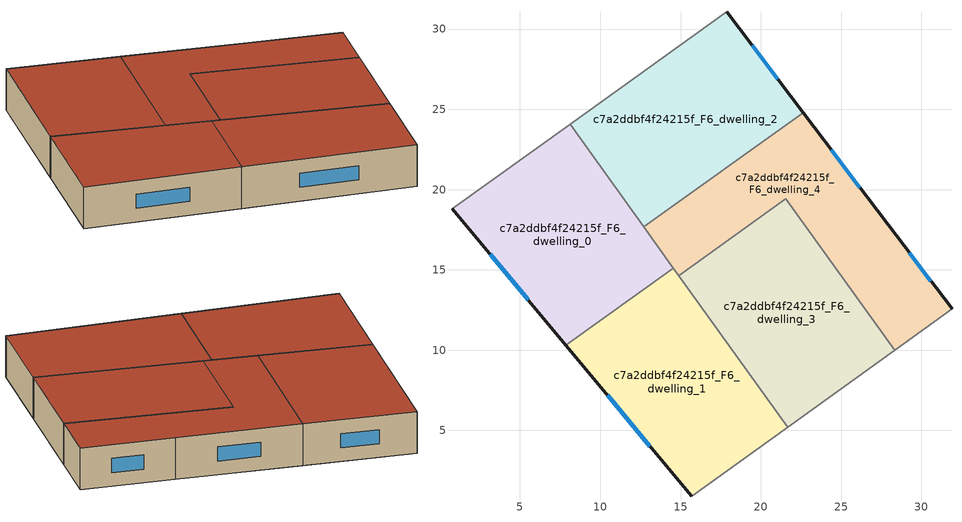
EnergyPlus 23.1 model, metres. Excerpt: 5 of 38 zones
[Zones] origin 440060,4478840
c7a2ddbf4f24215f_F6_dwelling_0
 floor to c7a2ddbf4f24215f_F5_dwelling_0 (EU_floor_Construction): 14.56,15.12 8.13,24.07 0.8,18.8 7.86,10.31 z18
 wall outside (EU_wall_Construction): 7.86,10.31 0.8,18.8 z18:21
 wall to c7a2ddbf4f24215f_F6_dwelling_1 (EU_wall_Construction): 14.56,15.12 7.86,10.31 z18:21
 wall adiabatic (EU_wall_Construction): 0.8,18.8 8.13,24.07 z18:21
 wall to c7a2ddbf4f24215f_F6_dwelling_2 (EU_wall_Construction): 8.13,24.07 12.72,17.68 z18:21
 wall to c7a2ddbf4f24215f_F6_dwelling_4 (EU_wall_Construction): 12.72,17.68 14.56,15.12 z18:21
 window (EU_Window_Construction): 5.52,13.13 3.14,15.99 z18.99:20.01
 roof outside (EU_roof_Construction): 8.13,24.07 14.56,15.12 7.86,10.31 0.8,18.8 z21
c7a2ddbf4f24215f_F6_dwelling_1
 floor to c7a2ddbf4f24215f_F5_dwelling_1 (EU_floor_Construction): 21.67,5.21 14.56,15.12 7.86,10.31 15.69,0.91 z18
 wall outside (EU_wall_Construction): 15.69,0.91 7.86,10.31 z18:21
 wall adiabatic (EU_wall_Construction): 21.67,5.21 15.69,0.91 z18:21
 wall to c7a2ddbf4f24215f_F6_dwelling_3 (EU_wall_Construction): 14.9,14.64 21.67,5.21 z18:21
 wall to c7a2ddbf4f24215f_F6_dwelling_4 (EU_wall_Construction): 14.56,15.12 14.9,14.64 z18:21
 window (EU_Window_Construction): 13.09,4.03 10.46,7.2 z18.99:20.01
 roof outside (EU_roof_Construction): 14.56,15.12 21.67,5.21 15.69,0.91 7.86,10.31 z21
c7a2ddbf4f24215f_F6_dwelling_2
 floor to c7a2ddbf4f24215f_F5_dwelling_2 (EU_floor_Construction): 22.63,24.8 17.88,31.07 8.13,24.07 12.72,17.68 z18
 wall outside (EU_wall_Construction): 17.88,31.07 22.63,24.8 z18:21
 wall to c7a2ddbf4f24215f_F6_dwelling_4 (EU_wall_Construction): 22.63,24.8 12.72,17.68 z18:21
 wall adiabatic (EU_wall_Construction): 8.13,24.07 17.88,31.07 z18:21
 window (EU_Window_Construction): 19.45,28.99 21.05,26.88 z18.99:20.01
 roof outside (EU_roof_Construction): 17.88,31.07 22.63,24.8 12.72,17.68 8.13,24.07 z21
c7a2ddbf4f24215f_F6_dwelling_3
 floor to c7a2ddbf4f24215f_F5_dwelling_3 (EU_floor_Construction): 28.33,10 21.56,19.42 14.9,14.64 21.67,5.21 z18
 wall to c7a2ddbf4f24215f_F6_dwelling_4 (EU_wall_Construction): 14.9,14.64 21.56,19.42 28.33,10 z18:21
 wall adiabatic (EU_wall_Construction): 28.33,10 21.67,5.21 z18:21
 roof outside (EU_roof_Construction): 21.56,19.42 28.33,10 21.67,5.21 14.9,14.64 z21
c7a2ddbf4f24215f_F6_dwelling_4
 floor to c7a2ddbf4f24215f_F5_dwelling_4 (EU_floor_Construction): 31.91,12.57 27.93,17.8 22.63,24.8 12.72,17.68 14.9,14.64 21.56,19.42 28.33,10 z18
 wall outside (EU_wall_Construction): 22.63,24.8 27.93,17.8 31.91,12.57 z18:21
 wall adiabatic (EU_wall_Construction): 31.91,12.57 28.33,10 z18:21
 window (EU_Window_Construction): 24.38,22.48 26.17,20.12 / 29.25,16.07 30.59,14.31 z18.99:20.01
 roof outside (EU_roof_Construction): 27.93,17.8 31.91,12.57 28.33,10 21.56,19.42 14.9,14.64 12.72,17.68 22.63,24.8 z21
[Building]
EU S2 Campaign: North Axis=0; Terrain=City; Solar Distribution=FullExterior
[Site:Location]
Madrid: Latitude=40.5; Longitude=-3.5; Time Zone=1; Elevation=609
[SizingPeriod:WeatherFileDays]
AnnualSizingPeriod: Begin Month=1; Begin Day of Month=1; End Month=12; End Day of Month=31; Day of Week for Start Day=Monday; Use Weather File Daylight Saving Period=No; Use Weather File Rain and Snow Indicators=No
[MATERIAL]
EU_InternalMass_Material: Roughness=MediumRough; Thickness=0.1; Conductivity=1; Density=1800; Specific Heat=900; Thermal Absorptance=0.9; Solar Absorptance=0.7; Visible Absorptance=0.7
[MATERIAL:NOMASS] Roughness=MediumRough; Thermal Absorptance=0.9; Solar Absorptance=0.7; Visible Absorptance=0.7
Name | Thermal Resistance
EU_wall_NoMass | 0.609216
EU_roof_NoMass | 0.513268
EU_floor_NoMass | 0.568163
[WINDOWMATERIAL:SIMPLEGLAZINGSYSTEM]
EU_Window_SimpleGlazing: UFactor=5.50606; Solar Heat Gain Coefficient=0.85; Visible Transmittance=0.85
[CONSTRUCTION]
EU_wall_Construction: EU_wall_NoMass
EU_roof_Construction: EU_roof_NoMass
EU_floor_Construction: EU_floor_NoMass
EU_InternalMass_Construction: EU_InternalMass_Material
EU_Window_Construction: EU_Window_SimpleGlazing
[ZONE] Type=1; Multiplier=1; Ceiling Height=autocalculate; Floor Area=autocalculate; Part of Total Floor Area=Yes
Name | Volume
c7a2ddbf4f24215f_F6_dwelling_0 | 285.487
c7a2ddbf4f24215f_F6_dwelling_1 | 285.463
c7a2ddbf4f24215f_F6_dwelling_2 | 285.461
c7a2ddbf4f24215f_F6_dwelling_3 | 285.471
c7a2ddbf4f24215f_F6_dwelling_4 | 285.474
[INTERNALMASS] Construction=EU_InternalMass_Construction
Name | Zone or ZoneList | Surface Area
c7a2ddbf4f24215f_F6_dwelling_0_EU_InternalMass | c7a2ddbf4f24215f_F6_dwelling_0 | 95.1595
c7a2ddbf4f24215f_F6_dwelling_1_EU_InternalMass | c7a2ddbf4f24215f_F6_dwelling_1 | 95.1549
c7a2ddbf4f24215f_F6_dwelling_2_EU_InternalMass | c7a2ddbf4f24215f_F6_dwelling_2 | 95.1488
c7a2ddbf4f24215f_F6_dwelling_3_EU_InternalMass | c7a2ddbf4f24215f_F6_dwelling_3 | 95.1573
c7a2ddbf4f24215f_F6_dwelling_4_EU_InternalMass | c7a2ddbf4f24215f_F6_dwelling_4 | 95.1579
[OTHEREQUIPMENT] Fuel Type=Electricity; Design Level Calculation Method=Watts/Area; Power per Zone Floor Area=1; Fraction Latent=0; Fraction Radiant=0; Fraction Lost=0; Carbon Dioxide Generation Rate=0; EndUse Subcategory=EU_Step8_InternalGains
Name | Zone or ZoneList or Space or SpaceList | Schedule
EU_Step8_InternalGain_c7a2ddbf4f24215f_F6_dwelling_0_f000 | c7a2ddbf4f24215f_F6_dwelling_0 | EU_Step8_GainSchedule_c7a2ddbf4f24215f_F6_dwelling_0_f000
EU_Step8_InternalGain_c7a2ddbf4f24215f_F6_dwelling_1_f000 | c7a2ddbf4f24215f_F6_dwelling_1 | EU_Step8_GainSchedule_c7a2ddbf4f24215f_F6_dwelling_1_f000
EU_Step8_InternalGain_c7a2ddbf4f24215f_F6_dwelling_2_f000 | c7a2ddbf4f24215f_F6_dwelling_2 | EU_Step8_GainSchedule_c7a2ddbf4f24215f_F6_dwelling_2_f000
EU_Step8_InternalGain_c7a2ddbf4f24215f_F6_dwelling_3_f000 | c7a2ddbf4f24215f_F6_dwelling_3 | EU_Step8_GainSchedule_c7a2ddbf4f24215f_F6_dwelling_3_f000
EU_Step8_InternalGain_c7a2ddbf4f24215f_F6_dwelling_4_f000 | c7a2ddbf4f24215f_F6_dwelling_4 | EU_Step8_GainSchedule_c7a2ddbf4f24215f_F6_dwelling_4_f000
[ZONEVENTILATION:DESIGNFLOWRATE] Schedule=EU_AlwaysOn; Design Flow Rate Calculation Method=AirChanges/Hour; Air Changes per Hour=0.752966; Ventilation Type=Natural; Fan Pressure Rise=0; Fan Total Efficiency=1; Constant Term Coefficient=1; Temperature Term Coefficient=0; Velocity Term Coefficient=0; Velocity Squared Term Coefficient=0; Minimum Indoor Temperature=-100; Maximum Indoor Temperature=100; Delta Temperature=-100; Minimum Outdoor Temperature=-100; Maximum Outdoor Temperature=100; Maximum Wind Speed=40
Name | Zone or ZoneList or Space or SpaceList
EU_ConstantAir_c7a2ddbf4f24215f_F6_dwelling_0 | c7a2ddbf4f24215f_F6_dwelling_0
EU_ConstantAir_c7a2ddbf4f24215f_F6_dwelling_1 | c7a2ddbf4f24215f_F6_dwelling_1
EU_ConstantAir_c7a2ddbf4f24215f_F6_dwelling_2 | c7a2ddbf4f24215f_F6_dwelling_2
EU_ConstantAir_c7a2ddbf4f24215f_F6_dwelling_3 | c7a2ddbf4f24215f_F6_dwelling_3
EU_ConstantAir_c7a2ddbf4f24215f_F6_dwelling_4 | c7a2ddbf4f24215f_F6_dwelling_4
[HVACTEMPLATE:THERMOSTAT] Constant Heating Setpoint=20; Constant Cooling Setpoint=50
EU_HeatOnly_c7a2ddbf4f24215f_F0_dwelling_0; EU_HeatOnly_c7a2ddbf4f24215f_F0_dwelling_1; EU_HeatOnly_c7a2ddbf4f24215f_F0_dwelling_2; EU_HeatOnly_c7a2ddbf4f24215f_F0_dwelling_3; EU_HeatOnly_c7a2ddbf4f24215f_F0_dwelling_4; EU_HeatOnly_c7a2ddbf4f24215f_F0_dwelling_5; EU_HeatOnly_c7a2ddbf4f24215f_F1_dwelling_0; EU_HeatOnly_c7a2ddbf4f24215f_F1_dwelling_1; EU_HeatOnly_c7a2ddbf4f24215f_F1_dwelling_2; EU_HeatOnly_c7a2ddbf4f24215f_F1_dwelling_3; EU_HeatOnly_c7a2ddbf4f24215f_F1_dwelling_4; EU_HeatOnly_c7a2ddbf4f24215f_F1_dwelling_5; EU_HeatOnly_c7a2ddbf4f24215f_F2_dwelling_0; EU_HeatOnly_c7a2ddbf4f24215f_F2_dwelling_1; EU_HeatOnly_c7a2ddbf4f24215f_F2_dwelling_2; EU_HeatOnly_c7a2ddbf4f24215f_F2_dwelling_3; EU_HeatOnly_c7a2ddbf4f24215f_F2_dwelling_4; EU_HeatOnly_c7a2ddbf4f24215f_F2_dwelling_5; EU_HeatOnly_c7a2ddbf4f24215f_F3_dwelling_0; EU_HeatOnly_c7a2ddbf4f24215f_F3_dwelling_1; EU_HeatOnly_c7a2ddbf4f24215f_F3_dwelling_2; EU_HeatOnly_c7a2ddbf4f24215f_F3_dwelling_3; EU_HeatOnly_c7a2ddbf4f24215f_F3_dwelling_4; EU_HeatOnly_c7a2ddbf4f24215f_F4_dwelling_0; EU_HeatOnly_c7a2ddbf4f24215f_F4_dwelling_1; EU_HeatOnly_c7a2ddbf4f24215f_F4_dwelling_2; EU_HeatOnly_c7a2ddbf4f24215f_F4_dwelling_3; EU_HeatOnly_c7a2ddbf4f24215f_F4_dwelling_4; EU_HeatOnly_c7a2ddbf4f24215f_F5_dwelling_0; EU_HeatOnly_c7a2ddbf4f24215f_F5_dwelling_1; EU_HeatOnly_c7a2ddbf4f24215f_F5_dwelling_2; EU_HeatOnly_c7a2ddbf4f24215f_F5_dwelling_3; EU_HeatOnly_c7a2ddbf4f24215f_F5_dwelling_4; EU_HeatOnly_c7a2ddbf4f24215f_F6_dwelling_0; EU_HeatOnly_c7a2ddbf4f24215f_F6_dwelling_1; EU_HeatOnly_c7a2ddbf4f24215f_F6_dwelling_2; EU_HeatOnly_c7a2ddbf4f24215f_F6_dwelling_3; EU_HeatOnly_c7a2ddbf4f24215f_F6_dwelling_4
[HVACTEMPLATE:ZONE:IDEALLOADSAIRSYSTEM] System Availability Schedule=EU_AlwaysOn; Maximum Heating Supply Air Temperature=50; Minimum Cooling Supply Air Temperature=13; Maximum Heating Supply Air Humidity Ratio=0.0156; Minimum Cooling Supply Air Humidity Ratio=0.0077; Heating Limit=NoLimit; Cooling Limit=NoLimit; Heating Availability Schedule=EU_AlwaysOn; Cooling Availability Schedule=EU_CoolingOff; Dehumidification Control Type=ConstantSensibleHeatRatio; Cooling Sensible Heat Ratio=0.7; Dehumidification Setpoint=60; Humidification Control Type=None; Humidification Setpoint=30; Outdoor Air Method=None; Outdoor Air Flow Rate per Person=0.00944; Outdoor Air Flow Rate per Zone Floor Area=0; Outdoor Air Flow Rate per Zone=0; Demand Controlled Ventilation Type=None; Outdoor Air Economizer Type=NoEconomizer; Heat Recovery Type=None; Sensible Heat Recovery Effectiveness=0.7; Latent Heat Recovery Effectiveness=0.65
Name | Template Thermostat
c7a2ddbf4f24215f_F6_dwelling_0 | EU_HeatOnly_c7a2ddbf4f24215f_F6_dwelling_0
c7a2ddbf4f24215f_F6_dwelling_1 | EU_HeatOnly_c7a2ddbf4f24215f_F6_dwelling_1
c7a2ddbf4f24215f_F6_dwelling_2 | EU_HeatOnly_c7a2ddbf4f24215f_F6_dwelling_2
c7a2ddbf4f24215f_F6_dwelling_3 | EU_HeatOnly_c7a2ddbf4f24215f_F6_dwelling_3
c7a2ddbf4f24215f_F6_dwelling_4 | EU_HeatOnly_c7a2ddbf4f24215f_F6_dwelling_4
[SIZING:ZONE] Zone Cooling Design Supply Air Temperature Input Method=SupplyAirTemperature; Zone Cooling Design Supply Air Temperature=13; Zone Heating Design Supply Air Temperature Input Method=SupplyAirTemperature; Zone Heating Design Supply Air Temperature=50; Zone Cooling Design Supply Air Humidity Ratio=0.008; Zone Heating Design Supply Air Humidity Ratio=0.008; Cooling Design Air Flow Method=DesignDay; Cooling Design Air Flow Rate=0; Cooling Minimum Air Flow per Zone Floor Area=0.000762; Cooling Minimum Air Flow=0; Cooling Minimum Air Flow Fraction=0.2; Heating Design Air Flow Method=DesignDay; Heating Design Air Flow Rate=0; Heating Maximum Air Flow per Zone Floor Area=0.002032; Heating Maximum Air Flow=0.141576; Heating Maximum Air Flow Fraction=0.3; Account for Dedicated Outdoor Air System=No; Dedicated Outdoor Air System Control Strategy=NeutralSupplyAir; Dedicated Outdoor Air Low Setpoint Temperature for Design=autosize; Dedicated Outdoor Air High Setpoint Temperature for Design=autosize; Zone Load Sizing Method=Sensible Load Only No Latent Load; Zone Latent Cooling Design Supply Air Humidity Ratio Input Method=HumidityRatioDifference; Zone Cooling Design Supply Air Humidity Ratio Difference=0.005; Zone Latent Heating Design Supply Air Humidity Ratio Input Method=HumidityRatioDifference; Zone Humidification Design Supply Air Humidity Ratio Difference=0.005
c7a2ddbf4f24215f_F6_dwelling_0; c7a2ddbf4f24215f_F6_dwelling_1; c7a2ddbf4f24215f_F6_dwelling_2; c7a2ddbf4f24215f_F6_dwelling_3; c7a2ddbf4f24215f_F6_dwelling_4
[SCHEDULE:CONSTANT]
Name | Hourly Value
EU_AlwaysOn | 1
EU_CoolingOff | 0
[SCHEDULE:FILE] Column Number=1; Rows to Skip at Top=0; Number of Hours of Data=8760; Column Separator=Comma; Interpolate to Timestep=No; Minutes per Item=60; Adjust Schedule for Daylight Savings=Yes
Name | File
EU_Step8_GainSchedule_c7a2ddbf4f24215f_F6_dwelling_0_f000 | ../../schedules/c7a2ddbf4f24215f/c7a2ddbf4f24215f_F6_dwelling_0_f000_gain.csv
EU_Step8_GainSchedule_c7a2ddbf4f24215f_F6_dwelling_1_f000 | ../../schedules/c7a2ddbf4f24215f/c7a2ddbf4f24215f_F6_dwelling_1_f000_gain.csv
EU_Step8_GainSchedule_c7a2ddbf4f24215f_F6_dwelling_2_f000 | ../../schedules/c7a2ddbf4f24215f/c7a2ddbf4f24215f_F6_dwelling_2_f000_gain.csv
EU_Step8_GainSchedule_c7a2ddbf4f24215f_F6_dwelling_3_f000 | ../../schedules/c7a2ddbf4f24215f/c7a2ddbf4f24215f_F6_dwelling_3_f000_gain.csv
EU_Step8_GainSchedule_c7a2ddbf4f24215f_F6_dwelling_4_f000 | ../../schedules/c7a2ddbf4f24215f/c7a2ddbf4f24215f_F6_dwelling_4_f000_gain.csv
